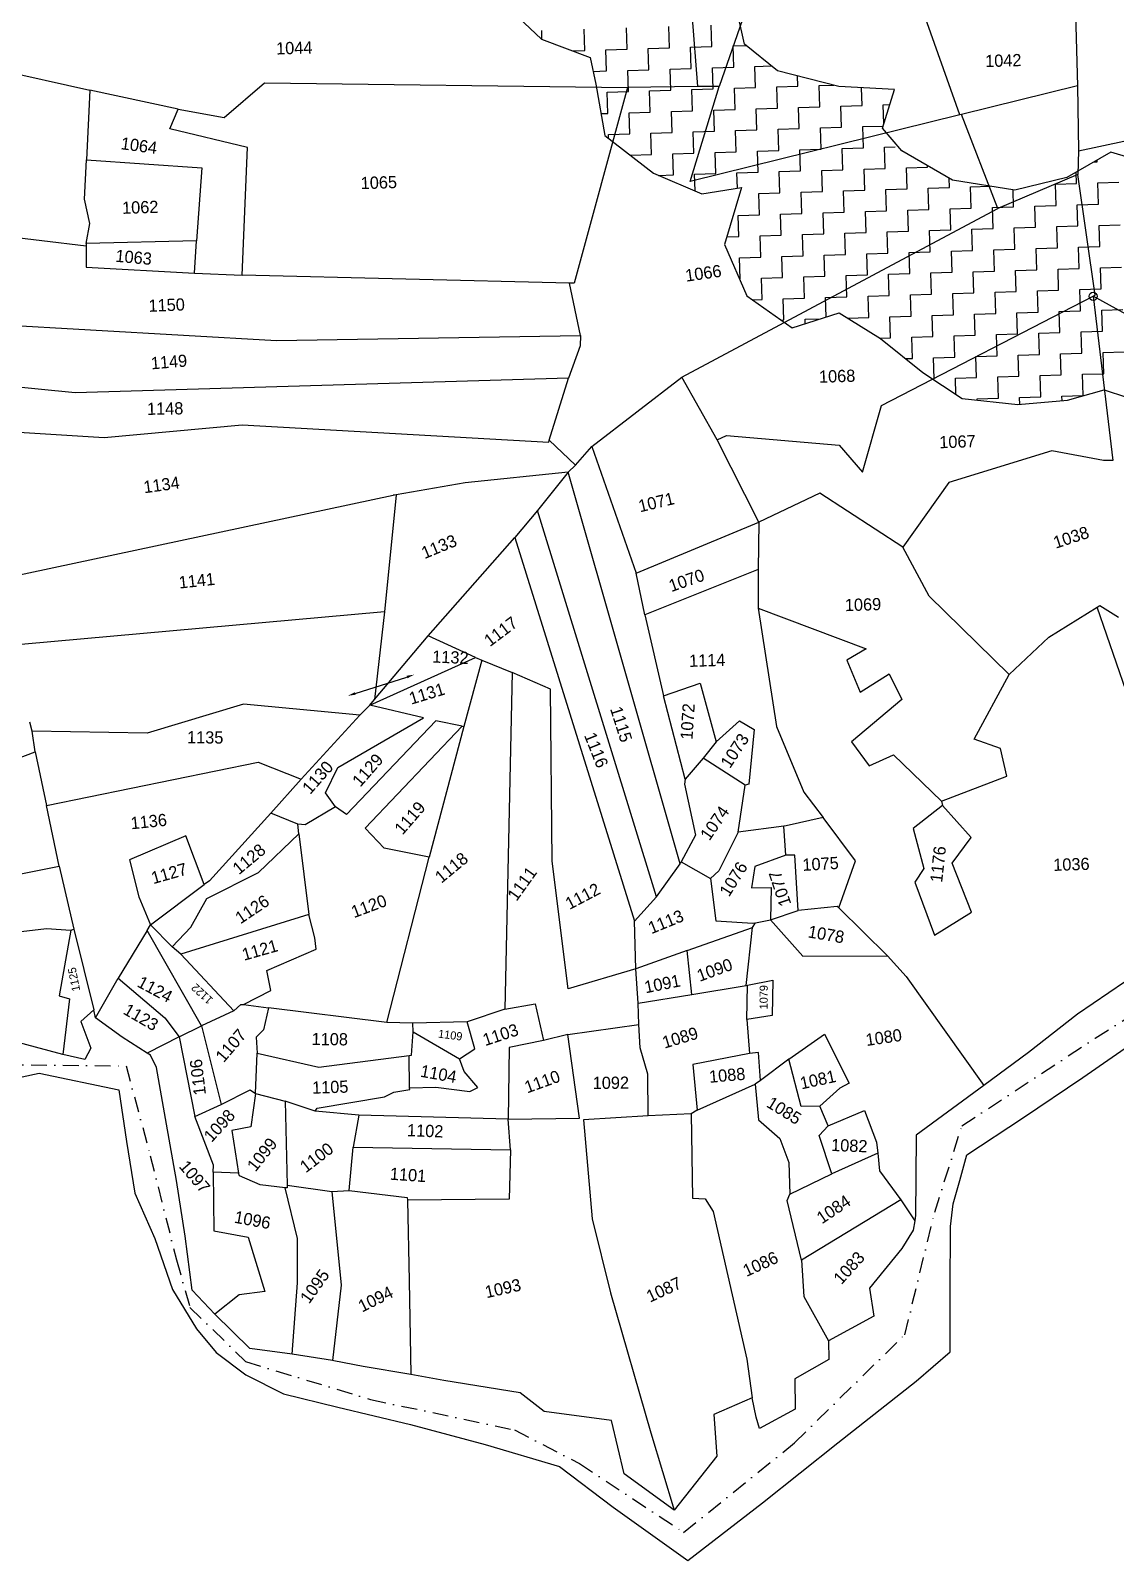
# Model space of a CAD drawing. Header units: metres. Extents: x 313073 to 315646, y 1903695 to 1906857.
# Drawn here: x 314192.9 to 314537, y 1903973.3 to 1904458.4 of the extents above; entities that cross this region are included whole.
import ezdxf

# ---------------------------------------------------------------- set-up
doc = ezdxf.new("R2010")
doc.units = ezdxf.units.M
doc.linetypes.add('DASHDOT', pattern=[1, 0.5, -0.25, 0, -0.25])
for name, color, linetype in [('POLY_HATCH', 12, 'Continuous'), ('POLY_PARCEL', 6, 'Continuous'), ('POLY_WATER', 4, 'Continuous'), ('TEXT_PARCEL', 7, 'Continuous'), ('V_BOUND_STREAM_LINE', 7, 'DASHDOT')]:
    doc.layers.add(name, color=color, linetype=linetype)
doc.styles.add('TEXT_MAP', font='')
doc.styles.get('TEXT_MAP').set_extended_font_data('Kruti Dev 050')

msp = doc.modelspace()

# ---------------------------------------------------------------- linework, layer by layer
msp.add_line((314295.91, 1904248.21), (314312.28, 1904253.41))
msp.add_circle((314529.92, 1904374.12), 1.28)
for points in [[(314312.16, 1904253.81), (314314.67, 1904254.17), (314312.41, 1904253.01)], [(314296.04, 1904247.81), (314293.53, 1904247.45), (314295.79, 1904248.61)]]:
    msp.add_solid(points)
at = {"layer": 'POLY_HATCH'}
for p, q in [((314343.98, 1904466.01), (314354.94, 1904455.62)), ((314419.34, 1904454.04), (314417.12, 1904464.04)), ((314354.94, 1904455.62), (314370.45, 1904449.84)), ((314429.78, 1904445.64), (314419.34, 1904454.04)), ((314370.45, 1904449.84), (314372.17, 1904441.39)), ((314449.3, 1904440.66), (314429.78, 1904445.64)), ((314372.17, 1904441.39), (314375.02, 1904425.15)), ((314466.9, 1904439.64), (314449.3, 1904440.66)), ((314463.14, 1904427.45), (314466.9, 1904439.64)), ((314375.02, 1904425.15), (314390.51, 1904413.11)), ((314469.3, 1904420.26), (314463.14, 1904427.45)), ((314485.37, 1904410.92), (314469.3, 1904420.26)), ((314535.57, 1904419.86), (314521.6, 1904411.82)), ((314551.72, 1904415), (314535.57, 1904419.86)), ((314390.51, 1904413.11), (314405.82, 1904406.65)), ((314405.82, 1904406.65), (314418.4, 1904408.61)), ((314418.4, 1904408.61), (314413.03, 1904390.55)), ((314505.05, 1904407.73), (314485.37, 1904410.92)), ((314521.6, 1904411.82), (314505.05, 1904407.73)), ((314413.03, 1904390.55), (314420.14, 1904374.22)), ((314420.14, 1904374.22), (314434.45, 1904364.15)), ((314434.45, 1904364.15), (314449.41, 1904368.87)), ((314449.41, 1904368.87), (314462.53, 1904360.78)), ((314462.53, 1904360.78), (314475.96, 1904350.01)), ((314475.96, 1904350.01), (314488.42, 1904341.68)), ((314488.42, 1904341.68), (314506.05, 1904339.77)), ((314506.05, 1904339.77), (314521.79, 1904341.15)), ((314521.79, 1904341.15), (314533.44, 1904344.42)), ((314533.44, 1904344.42), (314548.48, 1904339.52))]:
    msp.add_line(p, q, dxfattribs=at)
at = {"layer": 'POLY_HATCH', "linetype": 'Continuous'}
for p, q in [((314355.12, 1904455.55), (314355.04, 1904458.36)), ((314368.68, 1904452.06), (314368.47, 1904458.78)), ((314382.12, 1904452.48), (314381.91, 1904459.2)), ((314395.55, 1904452.9), (314395.35, 1904459.62)), ((314408.99, 1904453.32), (314408.78, 1904460.04)), ((314364.79, 1904451.94), (314368.68, 1904452.06)), ((314375.4, 1904452.27), (314382.12, 1904452.48)), ((314375.61, 1904445.56), (314375.4, 1904452.27)), ((314388.84, 1904452.69), (314395.55, 1904452.9)), ((314389.05, 1904445.97), (314388.84, 1904452.69)), ((314402.27, 1904453.11), (314408.99, 1904453.32)), ((314402.48, 1904446.39), (314402.27, 1904453.11)), ((314415.71, 1904453.53), (314419.82, 1904453.66)), ((314415.92, 1904446.81), (314415.71, 1904453.53)), ((314422.64, 1904447.02), (314427.87, 1904447.18)), ((314371.35, 1904445.42), (314375.61, 1904445.56)), ((314382.33, 1904445.76), (314389.05, 1904445.97)), ((314382.54, 1904439.05), (314382.33, 1904445.76)), ((314395.76, 1904446.18), (314402.48, 1904446.39)), ((314395.97, 1904439.46), (314395.76, 1904446.18)), ((314409.2, 1904446.6), (314415.92, 1904446.81)), ((314409.41, 1904439.88), (314409.2, 1904446.6)), ((314422.85, 1904440.3), (314422.64, 1904447.02)), ((314436.28, 1904440.72), (314436.18, 1904444.01)), ((314375.82, 1904438.84), (314382.54, 1904439.05)), ((314376.03, 1904432.12), (314375.82, 1904438.84)), ((314389.25, 1904439.26), (314395.97, 1904439.46)), ((314389.46, 1904432.54), (314389.25, 1904439.26)), ((314402.69, 1904439.67), (314409.41, 1904439.88)), ((314402.9, 1904432.95), (314402.69, 1904439.67)), ((314416.13, 1904440.09), (314422.85, 1904440.3)), ((314416.34, 1904433.37), (314416.13, 1904440.09)), ((314429.56, 1904440.51), (314436.28, 1904440.72)), ((314429.77, 1904433.79), (314429.56, 1904440.51)), ((314443, 1904440.93), (314447.68, 1904441.07)), ((314443.21, 1904434.21), (314443, 1904440.93)), ((314456.65, 1904434.63), (314456.47, 1904440.25)), ((314382.75, 1904432.33), (314389.46, 1904432.54)), ((314396.18, 1904432.75), (314402.9, 1904432.95)), ((314396.39, 1904426.03), (314396.18, 1904432.75)), ((314409.62, 1904433.16), (314416.34, 1904433.37)), ((314409.83, 1904426.45), (314409.62, 1904433.16)), ((314423.06, 1904433.58), (314429.77, 1904433.79)), ((314423.26, 1904426.86), (314423.06, 1904433.58)), ((314436.49, 1904434), (314443.21, 1904434.21)), ((314436.7, 1904427.28), (314436.49, 1904434)), ((314449.93, 1904434.42), (314456.65, 1904434.63)), ((314450.14, 1904427.7), (314449.93, 1904434.42)), ((314463.37, 1904434.84), (314465.44, 1904434.9)), ((314463.55, 1904428.78), (314463.37, 1904434.84)), ((314373.81, 1904432.05), (314376.03, 1904432.12)), ((314382.95, 1904425.61), (314382.75, 1904432.33)), ((314443.42, 1904427.49), (314450.14, 1904427.7)), ((314456.86, 1904427.91), (314463.35, 1904428.11)), ((314457.07, 1904421.19), (314456.86, 1904427.91)), ((314376.24, 1904425.4), (314382.95, 1904425.61)), ((314376.27, 1904424.18), (314376.24, 1904425.4)), ((314389.67, 1904425.82), (314396.39, 1904426.03)), ((314389.88, 1904419.1), (314389.67, 1904425.82)), ((314403.11, 1904426.24), (314409.83, 1904426.45)), ((314403.32, 1904419.52), (314403.11, 1904426.24)), ((314416.55, 1904426.65), (314423.26, 1904426.86)), ((314416.76, 1904419.94), (314416.55, 1904426.65)), ((314429.98, 1904427.07), (314436.7, 1904427.28)), ((314430.19, 1904420.35), (314429.98, 1904427.07)), ((314443.63, 1904420.77), (314443.42, 1904427.49)), ((314383.16, 1904418.89), (314389.88, 1904419.1)), ((314383.17, 1904418.82), (314383.16, 1904418.89)), ((314396.6, 1904419.31), (314403.32, 1904419.52)), ((314396.81, 1904412.59), (314396.6, 1904419.31)), ((314410.04, 1904419.73), (314416.76, 1904419.94)), ((314410.25, 1904413.01), (314410.04, 1904419.73)), ((314423.47, 1904420.15), (314430.19, 1904420.35)), ((314423.68, 1904413.43), (314423.47, 1904420.15)), ((314436.91, 1904420.56), (314443.63, 1904420.77)), ((314437.12, 1904413.85), (314436.91, 1904420.56)), ((314450.35, 1904420.98), (314457.07, 1904421.19)), ((314450.56, 1904414.26), (314450.35, 1904420.98)), ((314463.78, 1904421.4), (314467.15, 1904421.51)), ((314463.99, 1904414.68), (314463.78, 1904421.4)), ((314416.96, 1904413.22), (314423.68, 1904413.43)), ((314417.11, 1904408.41), (314416.96, 1904413.22)), ((314430.4, 1904413.64), (314437.12, 1904413.85)), ((314430.61, 1904406.92), (314430.4, 1904413.64)), ((314443.84, 1904414.05), (314450.56, 1904414.26)), ((314444.05, 1904407.34), (314443.84, 1904414.05)), ((314457.27, 1904414.47), (314463.99, 1904414.68)), ((314457.48, 1904407.75), (314457.27, 1904414.47)), ((314470.71, 1904414.89), (314477.43, 1904415.1)), ((314470.92, 1904408.17), (314470.71, 1904414.89)), ((314477.43, 1904415.1), (314477.42, 1904415.54)), ((314524.67, 1904409.85), (314524.55, 1904413.52)), ((314530.15, 1904416.74), (314531.18, 1904416.77)), ((314531.18, 1904416.77), (314531.16, 1904417.32)), ((314392.09, 1904412.44), (314396.81, 1904412.59)), ((314403.53, 1904412.8), (314410.25, 1904413.01)), ((314403.69, 1904407.55), (314403.53, 1904412.8)), ((314477.64, 1904408.38), (314484.36, 1904408.59)), ((314477.85, 1904401.66), (314477.64, 1904408.38)), ((314484.36, 1904408.59), (314484.26, 1904411.56)), ((314491.08, 1904408.8), (314497.25, 1904408.99)), ((314491.28, 1904402.08), (314491.08, 1904408.8)), ((314517.95, 1904409.64), (314524.67, 1904409.85)), ((314518.16, 1904402.92), (314517.95, 1904409.64)), ((314531.39, 1904410.05), (314538.1, 1904410.26)), ((314531.6, 1904403.34), (314531.39, 1904410.05)), ((314423.89, 1904406.71), (314430.61, 1904406.92)), ((314424.1, 1904399.99), (314423.89, 1904406.71)), ((314437.33, 1904407.13), (314444.05, 1904407.34)), ((314437.54, 1904400.41), (314437.33, 1904407.13)), ((314450.77, 1904407.55), (314457.48, 1904407.75)), ((314450.97, 1904400.83), (314450.77, 1904407.55)), ((314464.2, 1904407.96), (314470.92, 1904408.17)), ((314464.41, 1904401.25), (314464.2, 1904407.96)), ((314504.72, 1904402.5), (314504.56, 1904407.81)), ((314417.38, 1904399.78), (314424.1, 1904399.99)), ((314417.59, 1904393.06), (314417.38, 1904399.78)), ((314430.82, 1904400.2), (314437.54, 1904400.41)), ((314431.03, 1904393.48), (314430.82, 1904400.2)), ((314444.26, 1904400.62), (314450.97, 1904400.83)), ((314444.47, 1904393.9), (314444.26, 1904400.62)), ((314457.69, 1904401.04), (314464.41, 1904401.25)), ((314457.9, 1904394.32), (314457.69, 1904401.04)), ((314471.13, 1904401.45), (314477.85, 1904401.66)), ((314471.34, 1904394.74), (314471.13, 1904401.45)), ((314484.57, 1904401.87), (314491.28, 1904402.08)), ((314484.78, 1904395.15), (314484.57, 1904401.87)), ((314498, 1904402.29), (314504.72, 1904402.5)), ((314498.21, 1904395.57), (314498, 1904402.29)), ((314511.44, 1904402.71), (314518.16, 1904402.92)), ((314511.65, 1904395.99), (314511.44, 1904402.71)), ((314524.88, 1904403.13), (314531.6, 1904403.34)), ((314525.09, 1904396.41), (314524.88, 1904403.13)), ((314437.75, 1904393.69), (314444.47, 1904393.9)), ((314451.18, 1904394.11), (314457.9, 1904394.32)), ((314451.39, 1904387.39), (314451.18, 1904394.11)), ((314464.62, 1904394.53), (314471.34, 1904394.74)), ((314464.83, 1904387.81), (314464.62, 1904394.53)), ((314478.06, 1904394.94), (314484.78, 1904395.15)), ((314478.27, 1904388.23), (314478.06, 1904394.94)), ((314491.49, 1904395.36), (314498.21, 1904395.57)), ((314491.7, 1904388.64), (314491.49, 1904395.36)), ((314504.93, 1904395.78), (314511.65, 1904395.99)), ((314505.14, 1904389.06), (314504.93, 1904395.78)), ((314518.37, 1904396.2), (314525.09, 1904396.41)), ((314518.58, 1904389.48), (314518.37, 1904396.2)), ((314531.8, 1904396.62), (314538.52, 1904396.83)), ((314532.01, 1904389.9), (314531.8, 1904396.62)), ((314413.74, 1904392.94), (314417.59, 1904393.06)), ((314424.31, 1904393.27), (314431.03, 1904393.48)), ((314424.52, 1904386.55), (314424.31, 1904393.27)), ((314437.96, 1904386.97), (314437.75, 1904393.69)), ((314498.42, 1904388.85), (314505.14, 1904389.06)), ((314511.86, 1904389.27), (314518.58, 1904389.48)), ((314512.07, 1904382.55), (314511.86, 1904389.27)), ((314525.29, 1904389.69), (314532.01, 1904389.9)), ((314525.5, 1904382.97), (314525.29, 1904389.69)), ((314417.8, 1904386.34), (314424.52, 1904386.55)), ((314418.01, 1904379.63), (314417.8, 1904386.34)), ((314431.24, 1904386.76), (314437.96, 1904386.97)), ((314431.45, 1904380.04), (314431.24, 1904386.76)), ((314444.67, 1904387.18), (314451.39, 1904387.39)), ((314444.88, 1904380.46), (314444.67, 1904387.18)), ((314458.11, 1904387.6), (314464.83, 1904387.81)), ((314458.32, 1904380.88), (314458.11, 1904387.6)), ((314471.55, 1904388.02), (314478.27, 1904388.23)), ((314471.76, 1904381.3), (314471.55, 1904388.02)), ((314484.98, 1904388.44), (314491.7, 1904388.64)), ((314485.19, 1904381.72), (314484.98, 1904388.44)), ((314498.63, 1904382.14), (314498.42, 1904388.85)), ((314417.79, 1904379.62), (314418.01, 1904379.63)), ((314424.73, 1904379.84), (314431.45, 1904380.04)), ((314424.94, 1904373.12), (314424.73, 1904379.84)), ((314438.17, 1904380.25), (314444.88, 1904380.46)), ((314438.37, 1904373.54), (314438.17, 1904380.25)), ((314451.6, 1904380.67), (314458.32, 1904380.88)), ((314451.81, 1904373.95), (314451.6, 1904380.67)), ((314465.04, 1904381.09), (314471.76, 1904381.3)), ((314465.25, 1904374.37), (314465.04, 1904381.09)), ((314478.48, 1904381.51), (314485.19, 1904381.72)), ((314478.68, 1904374.79), (314478.48, 1904381.51)), ((314491.91, 1904381.93), (314498.63, 1904382.14)), ((314492.12, 1904375.21), (314491.91, 1904381.93)), ((314505.35, 1904382.34), (314512.07, 1904382.55)), ((314505.56, 1904375.63), (314505.35, 1904382.34)), ((314518.79, 1904382.76), (314525.5, 1904382.97)), ((314518.99, 1904376.04), (314518.79, 1904382.76)), ((314532.22, 1904383.18), (314538.94, 1904383.39)), ((314532.43, 1904376.46), (314532.22, 1904383.18)), ((314458.53, 1904374.16), (314465.25, 1904374.37)), ((314471.97, 1904374.58), (314478.68, 1904374.79)), ((314472.18, 1904367.86), (314471.97, 1904374.58)), ((314485.4, 1904375), (314492.12, 1904375.21)), ((314485.61, 1904368.28), (314485.4, 1904375)), ((314498.84, 1904375.42), (314505.56, 1904375.63)), ((314499.05, 1904368.7), (314498.84, 1904375.42)), ((314512.28, 1904375.84), (314518.99, 1904376.04)), ((314512.49, 1904369.12), (314512.28, 1904375.84)), ((314525.71, 1904376.25), (314532.43, 1904376.46)), ((314525.92, 1904369.54), (314525.71, 1904376.25)), ((314421.85, 1904373.02), (314424.94, 1904373.12)), ((314431.66, 1904373.33), (314438.37, 1904373.54)), ((314431.86, 1904366.61), (314431.66, 1904373.33)), ((314445.09, 1904373.74), (314451.81, 1904373.95)), ((314445.28, 1904367.57), (314445.09, 1904373.74)), ((314458.74, 1904367.44), (314458.53, 1904374.16)), ((314519.2, 1904369.33), (314525.92, 1904369.54)), ((314532.64, 1904369.74), (314539.36, 1904369.95)), ((314532.85, 1904363.03), (314532.64, 1904369.74)), ((314431, 1904366.58), (314431.86, 1904366.61)), ((314438.58, 1904366.82), (314443.37, 1904366.97)), ((314438.63, 1904365.47), (314438.58, 1904366.82)), ((314452.06, 1904367.24), (314458.74, 1904367.44)), ((314465.46, 1904367.65), (314472.18, 1904367.86)), ((314465.67, 1904360.93), (314465.46, 1904367.65)), ((314478.89, 1904368.07), (314485.61, 1904368.28)), ((314479.1, 1904361.35), (314478.89, 1904368.07)), ((314492.33, 1904368.49), (314499.05, 1904368.7)), ((314492.54, 1904361.77), (314492.33, 1904368.49)), ((314505.77, 1904368.91), (314512.49, 1904369.12)), ((314505.98, 1904362.19), (314505.77, 1904368.91)), ((314519.41, 1904362.61), (314519.2, 1904369.33)), ((314462.44, 1904360.83), (314465.67, 1904360.93)), ((314472.38, 1904361.14), (314479.1, 1904361.35)), ((314472.59, 1904354.43), (314472.38, 1904361.14)), ((314485.82, 1904361.56), (314492.54, 1904361.77)), ((314486.03, 1904354.84), (314485.82, 1904361.56)), ((314499.26, 1904361.98), (314505.98, 1904362.19)), ((314499.47, 1904355.26), (314499.26, 1904361.98)), ((314512.69, 1904362.4), (314519.41, 1904362.61)), ((314512.9, 1904355.68), (314512.69, 1904362.4)), ((314526.13, 1904362.82), (314532.85, 1904363.03)), ((314526.34, 1904356.1), (314526.13, 1904362.82)), ((314492.75, 1904355.05), (314499.47, 1904355.26)), ((314492.96, 1904348.33), (314492.75, 1904355.05)), ((314506.19, 1904355.47), (314512.9, 1904355.68)), ((314506.39, 1904348.75), (314506.19, 1904355.47)), ((314519.62, 1904355.89), (314526.34, 1904356.1)), ((314519.83, 1904349.17), (314519.62, 1904355.89)), ((314533.06, 1904356.31), (314539.78, 1904356.52)), ((314533.27, 1904349.59), (314533.06, 1904356.31)), ((314470.54, 1904354.36), (314472.59, 1904354.43)), ((314479.31, 1904354.63), (314486.03, 1904354.84)), ((314479.52, 1904347.92), (314479.31, 1904354.63)), ((314479.12, 1904347.9), (314479.52, 1904347.92)), ((314486.24, 1904348.13), (314492.96, 1904348.33)), ((314486.4, 1904343.03), (314486.24, 1904348.13)), ((314499.68, 1904348.54), (314506.39, 1904348.75)), ((314499.89, 1904341.83), (314499.68, 1904348.54)), ((314513.11, 1904348.96), (314519.83, 1904349.17)), ((314513.32, 1904342.24), (314513.11, 1904348.96)), ((314526.55, 1904349.38), (314533.27, 1904349.59)), ((314526.76, 1904342.66), (314526.55, 1904349.38)), ((314493.17, 1904341.62), (314499.89, 1904341.83)), ((314493.18, 1904341.16), (314493.17, 1904341.62)), ((314506.6, 1904342.03), (314513.32, 1904342.24)), ((314506.67, 1904339.82), (314506.6, 1904342.03)), ((314520.04, 1904342.45), (314526.76, 1904342.66)), ((314520.09, 1904341), (314520.04, 1904342.45))]:
    msp.add_line(p, q, dxfattribs=at)
at = {"layer": 'POLY_PARCEL'}
for p, q in [((314428.2, 1904489.25), (314411.36, 1904440.66)), ((314404.57, 1904440.68), (314402.78, 1904463.63)), ((314487.63, 1904431.66), (314475.64, 1904465.61)), ((314524.31, 1904463.62), (314524.92, 1904440.82)), ((314177.6, 1904447.03), (314211.68, 1904439.53)), ((314211.68, 1904439.53), (314210.62, 1904417.44)), ((314239.68, 1904433.43), (314211.68, 1904439.53)), ((314254.36, 1904430.84), (314267.16, 1904441.84)), ((314267.16, 1904441.84), (314382.25, 1904440.34)), ((314382.25, 1904440.34), (314365.3, 1904378.28)), ((314404.57, 1904440.68), (314382.25, 1904440.34)), ((314402.13, 1904410.48), (314411.36, 1904440.66)), ((314411.36, 1904440.66), (314404.57, 1904440.68)), ((314524.92, 1904440.82), (314488.19, 1904431.8)), ((314524.92, 1904440.82), (314525.28, 1904420.23)), ((314237.04, 1904427.26), (314239.68, 1904433.43)), ((314239.68, 1904433.43), (314254.36, 1904430.84)), ((314487.63, 1904431.66), (314402.13, 1904410.48)), ((314488.19, 1904431.8), (314487.63, 1904431.66)), ((314499.7, 1904401.98), (314488.19, 1904431.8)), ((314261.7, 1904421.35), (314237.04, 1904427.26)), ((314525.28, 1904420.23), (314554.37, 1904426.48)), ((314260.06, 1904380.81), (314261.7, 1904421.35)), ((314525.28, 1904420.23), (314525.04, 1904412.7)), ((314210.07, 1904404.94), (314210.62, 1904417.44)), ((314210.62, 1904417.44), (314247.24, 1904414.8)), ((314247.24, 1904414.8), (314245.56, 1904391.67)), ((314525.04, 1904412.7), (314499.7, 1904401.98)), ((314530.57, 1904374.45), (314525.04, 1904412.7)), ((314211.69, 1904397.15), (314210.07, 1904404.94)), ((314210.52, 1904389.99), (314123.93, 1904400.51)), ((314470.99, 1904386.63), (314499.7, 1904401.98)), ((314210.51, 1904390.87), (314211.69, 1904397.15)), ((314245.56, 1904391.67), (314210.51, 1904390.87)), ((314210.51, 1904390.87), (314210.52, 1904389.99)), ((314210.52, 1904389.99), (314210.6, 1904383.33)), ((314244.93, 1904381.5), (314245.56, 1904391.67)), ((314399.48, 1904348.49), (314470.99, 1904386.63)), ((314210.6, 1904383.33), (314244.93, 1904381.5)), ((314244.93, 1904381.5), (314260.06, 1904380.81)), ((314363.89, 1904378.31), (314260.06, 1904380.81)), ((314367.29, 1904361.71), (314363.89, 1904378.31)), ((314365.3, 1904378.28), (314363.89, 1904378.31)), ((314529.92, 1904374.12), (314530.57, 1904374.45)), ((314462.83, 1904339.46), (314529.92, 1904374.12)), ((314564.51, 1904355.02), (314529.92, 1904374.12)), ((314529.92, 1904374.12), (314536.2, 1904322.11)), ((314127.48, 1904368.37), (314270.96, 1904360.11)), ((314270.96, 1904360.11), (314367.29, 1904361.71)), ((314367.29, 1904361.71), (314367.22, 1904358.4)), ((314367.22, 1904358.4), (314363.53, 1904348.17)), ((314207.11, 1904343.48), (314122.93, 1904352.01)), ((314363.53, 1904348.17), (314207.11, 1904343.48)), ((314357.43, 1904328.47), (314363.53, 1904348.17)), ((314370.98, 1904326.5), (314399.48, 1904348.49)), ((314410.7, 1904328.59), (314399.48, 1904348.49)), ((314456.81, 1904318.4), (314462.83, 1904339.46)), ((314126.75, 1904334.72), (314216.25, 1904329.4)), ((314216.25, 1904329.4), (314260.01, 1904333.34)), ((314260.01, 1904333.34), (314357.25, 1904327.88)), ((314357.25, 1904327.88), (314357.43, 1904328.47)), ((314357.43, 1904328.47), (314365.73, 1904320.61)), ((314365.73, 1904320.61), (314370.98, 1904326.5)), ((314370.98, 1904326.5), (314384.97, 1904286.32)), ((314410.7, 1904328.59), (314413.66, 1904330.02)), ((314423.86, 1904302.5), (314410.7, 1904328.59)), ((314413.66, 1904330.02), (314449.43, 1904326.94)), ((314449.43, 1904326.94), (314456.81, 1904318.4)), ((314516.84, 1904325.13), (314484.19, 1904315.05)), ((314533.2, 1904322.01), (314516.84, 1904325.13)), ((314536.2, 1904322.11), (314533.2, 1904322.01)), ((314363.43, 1904318.32), (314330.72, 1904314.96)), ((314363.43, 1904318.32), (314353.71, 1904306.16)), ((314365.73, 1904320.61), (314363.43, 1904318.32)), ((314398.94, 1904194.16), (314363.43, 1904318.32)), ((314330.72, 1904314.96), (314308.89, 1904311.19)), ((314443.28, 1904311.68), (314423.86, 1904302.5)), ((314469.57, 1904294.58), (314443.28, 1904311.68)), ((314484.19, 1904315.05), (314469.57, 1904294.58)), ((314185.91, 1904285.09), (314307.93, 1904311.02)), ((314308.89, 1904311.19), (314305.17, 1904274.08)), ((314307.93, 1904311.02), (314308.89, 1904311.23)), ((314308.89, 1904311.19), (314307.93, 1904311.02)), ((314308.89, 1904311.23), (314308.89, 1904311.19)), ((314353.71, 1904306.16), (314346.46, 1904297.62)), ((314391.43, 1904183.75), (314353.71, 1904306.16)), ((314384.97, 1904286.32), (314423.86, 1904302.5)), ((314423.86, 1904302.5), (314423.71, 1904287.53)), ((314319.05, 1904266.52), (314346.46, 1904297.62)), ((314346.46, 1904297.62), (314384.49, 1904176.02)), ((314477.92, 1904279.08), (314469.57, 1904294.58)), ((314423.71, 1904287.53), (314387.72, 1904273.16)), ((314423.71, 1904287.53), (314423.66, 1904275.29)), ((314387.72, 1904273.16), (314384.97, 1904286.32)), ((314503.3, 1904254.23), (314477.92, 1904279.08)), ((314305.17, 1904274.08), (314189.92, 1904263.74)), ((314305.17, 1904274.08), (314302.02, 1904246.26)), ((314387.72, 1904273.16), (314393.64, 1904247.47)), ((314423.66, 1904275.29), (314429.55, 1904237.71)), ((314423.66, 1904275.29), (314457.93, 1904262.34)), ((314515.86, 1904266.01), (314531.25, 1904275.55)), ((314531.25, 1904275.55), (314532.05, 1904276.05)), ((314543.42, 1904240.08), (314531.25, 1904275.55)), ((314532.05, 1904276.05), (314537.93, 1904272.42)), ((314302.02, 1904246.26), (314319.05, 1904266.52)), ((314334.07, 1904259.61), (314319.05, 1904266.52)), ((314503.3, 1904254.23), (314515.86, 1904266.01)), ((314300.53, 1904244.48), (314334.07, 1904259.61)), ((314336.06, 1904258.73), (314330.37, 1904237.76)), ((314334.07, 1904259.61), (314336.06, 1904258.73)), ((314336.06, 1904258.73), (314345.64, 1904254.87)), ((314457.93, 1904262.34), (314451.79, 1904258.72)), ((314451.79, 1904258.72), (314456.06, 1904248.66)), ((314345.64, 1904254.87), (314343.33, 1904148.08)), ((314357.83, 1904249.6), (314345.64, 1904254.87)), ((314456.06, 1904248.66), (314465.19, 1904254.37)), ((314465.19, 1904254.37), (314469.3, 1904246.3)), ((314492.16, 1904233.67), (314503.3, 1904254.23)), ((314358.3, 1904195.07), (314357.83, 1904249.6)), ((314393.64, 1904247.47), (314405.29, 1904251.46)), ((314405.29, 1904251.46), (314410.38, 1904232.9)), ((314260.46, 1904244.75), (314229.9, 1904235.57)), ((314297.31, 1904241.36), (314260.46, 1904244.75)), ((314300.53, 1904244.48), (314297.31, 1904241.36)), ((314300.53, 1904244.48), (314302.02, 1904246.26)), ((314317.54, 1904240.48), (314300.53, 1904244.48)), ((314400.54, 1904221.04), (314393.64, 1904247.47)), ((314469.3, 1904246.3), (314453.26, 1904232.84)), ((314193.41, 1904236.24), (314192.71, 1904239.14)), ((314278.79, 1904221.03), (314297.31, 1904241.36)), ((314290.41, 1904224.7), (314317.54, 1904240.48)), ((314321.5, 1904239.47), (314293.14, 1904209.85)), ((314329.82, 1904237.83), (314321.5, 1904239.47)), ((314410.38, 1904232.9), (314417.72, 1904239.54)), ((314417.72, 1904239.54), (314422.41, 1904236.82)), ((314194.33, 1904229.74), (314193.41, 1904236.24)), ((314229.9, 1904235.57), (314193.41, 1904236.24)), ((314299.05, 1904205.49), (314329.82, 1904237.83)), ((314330.37, 1904237.76), (314319.39, 1904196.3)), ((314329.82, 1904237.83), (314330.37, 1904237.76)), ((314422.41, 1904236.82), (314420.71, 1904219.39)), ((314429.55, 1904237.71), (314438.13, 1904216.9)), ((314500.5, 1904230.76), (314492.16, 1904233.67)), ((314184.37, 1904225.93), (314194.33, 1904229.74)), ((314194.33, 1904229.74), (314197.98, 1904212.65)), ((314410.38, 1904232.9), (314406.28, 1904227.71)), ((314453.26, 1904232.84), (314458.89, 1904225.2)), ((314502.52, 1904221.96), (314500.5, 1904230.76)), ((314197.98, 1904212.65), (314265.05, 1904226.37)), ((314265.05, 1904226.37), (314278.79, 1904221.03)), ((314286.49, 1904216.73), (314290.41, 1904224.7)), ((314406.28, 1904227.71), (314400.54, 1904221.04)), ((314419.58, 1904219.11), (314406.28, 1904227.71)), ((314458.89, 1904225.2), (314466.65, 1904228.78)), ((314466.65, 1904228.78), (314481.85, 1904214.09)), ((314269.15, 1904210.23), (314278.79, 1904221.03)), ((314400.54, 1904221.04), (314400.27, 1904219.49)), ((314400.27, 1904219.49), (314403.82, 1904203.25)), ((314420.71, 1904219.39), (314419.58, 1904219.11)), ((314481.85, 1904214.09), (314502.52, 1904221.96)), ((314289.61, 1904212.29), (314286.49, 1904216.73)), ((314417.39, 1904204.2), (314419.58, 1904219.11)), ((314438.13, 1904216.9), (314444.33, 1904208.92)), ((314201.94, 1904193.4), (314197.98, 1904212.65)), ((314269.15, 1904210.23), (314249.62, 1904188.83)), ((314277.72, 1904206.72), (314269.15, 1904210.23)), ((314289.61, 1904212.29), (314280, 1904206.51)), ((314293.14, 1904209.85), (314289.61, 1904212.29)), ((314482.13, 1904212.72), (314472.83, 1904205.43)), ((314481.85, 1904214.09), (314482.13, 1904212.72)), ((314491.2, 1904202.52), (314482.13, 1904212.72)), ((314280, 1904206.51), (314277.72, 1904206.72)), ((314278.05, 1904203.71), (314277.72, 1904206.72)), ((314305.06, 1904199.16), (314299.05, 1904205.49)), ((314431.86, 1904206.1), (314417.39, 1904204.2)), ((314432.56, 1904206.19), (314431.86, 1904206.1)), ((314432.45, 1904196.97), (314431.86, 1904206.1)), ((314444.33, 1904208.92), (314432.56, 1904206.19)), ((314454.53, 1904195.13), (314444.33, 1904208.92)), ((314472.83, 1904205.43), (314476.23, 1904192.71)), ((314242.12, 1904203.06), (314224.34, 1904195.42)), ((314247.95, 1904187.65), (314242.12, 1904203.06)), ((314265.24, 1904191.4), (314278.05, 1904203.71)), ((314278.05, 1904203.71), (314281.12, 1904178.09)), ((314403.82, 1904203.25), (314399.31, 1904194.85)), ((314417.39, 1904204.2), (314411.26, 1904191.93)), ((314485.24, 1904194.36), (314491.2, 1904202.52)), ((314224.34, 1904195.42), (314227.21, 1904183.69)), ((314319.39, 1904196.3), (314305.06, 1904199.16)), ((314305.93, 1904143.89), (314319.39, 1904196.3)), ((314363.44, 1904154.59), (314358.3, 1904195.07)), ((314432.45, 1904196.97), (314422.61, 1904193.29)), ((314435.27, 1904196.97), (314432.45, 1904196.97)), ((314436.37, 1904179.39), (314435.27, 1904196.97)), ((314449.22, 1904180.27), (314454.53, 1904195.13)), ((314181.02, 1904189.25), (314201.94, 1904193.4)), ((314201.94, 1904193.4), (314206.67, 1904173.51)), ((314248.8, 1904183.23), (314265.24, 1904191.4)), ((314391.43, 1904183.75), (314398.94, 1904194.16)), ((314399.31, 1904194.85), (314398.94, 1904194.16)), ((314399.31, 1904194.85), (314408.55, 1904189.57)), ((314411.26, 1904191.93), (314408.55, 1904189.57)), ((314422.61, 1904193.29), (314421.59, 1904186.6)), ((314476.23, 1904192.71), (314473.37, 1904188.34)), ((314491.38, 1904178.82), (314485.24, 1904194.36)), ((314230.99, 1904174.83), (314247.95, 1904187.65)), ((314249.62, 1904188.83), (314247.95, 1904187.65)), ((314408.55, 1904189.57), (314410.23, 1904176.13)), ((314421.59, 1904186.6), (314427.79, 1904186.71)), ((314427.79, 1904186.71), (314427.6, 1904176.42)), ((314473.37, 1904188.34), (314479.62, 1904171.61)), ((314227.21, 1904183.69), (314230.99, 1904174.83)), ((314243.74, 1904174.09), (314248.8, 1904183.23)), ((314384.49, 1904176.02), (314391.43, 1904183.75)), ((314448.78, 1904180.7), (314436.37, 1904179.39)), ((314449.22, 1904180.27), (314448.78, 1904180.7)), ((314281.12, 1904178.09), (314240.6, 1904165.58)), ((314283.03, 1904170.71), (314281.12, 1904178.09)), ((314384.9, 1904160.93), (314384.49, 1904176.02)), ((314410.23, 1904176.13), (314422.03, 1904175.32)), ((314421.86, 1904173.96), (314422.79, 1904175.47)), ((314422.03, 1904175.32), (314422.79, 1904175.47)), ((314422.79, 1904175.47), (314427.6, 1904176.42)), ((314427.6, 1904176.42), (314436.37, 1904179.39)), ((314427.6, 1904176.42), (314437.87, 1904164.93)), ((314464.75, 1904165.01), (314449.22, 1904180.27)), ((314479.62, 1904171.61), (314491.38, 1904178.82)), ((314184.51, 1904172.1), (314197.99, 1904173.67)), ((314197.99, 1904173.67), (314205.66, 1904173.1)), ((314205.66, 1904173.1), (314201.99, 1904152.28)), ((314205.66, 1904173.1), (314206.67, 1904173.51)), ((314206.67, 1904173.51), (314212.94, 1904147.88)), ((314229.86, 1904173), (314220.73, 1904157.97)), ((314229.86, 1904173), (314230.99, 1904174.83)), ((314247.17, 1904142.82), (314229.86, 1904173)), ((314230.99, 1904174.83), (314237.83, 1904167.86)), ((314237.83, 1904167.86), (314243.74, 1904174.09)), ((314283.47, 1904167.16), (314283.03, 1904170.71)), ((314401.19, 1904166.74), (314421.86, 1904173.96)), ((314419.9, 1904155.6), (314421.86, 1904173.96)), ((314240.6, 1904165.58), (314237.83, 1904167.86)), ((314267.8, 1904160.36), (314283.47, 1904167.16)), ((314401.19, 1904166.74), (314384.9, 1904160.93)), ((314402.66, 1904152.78), (314401.19, 1904166.74)), ((314240.6, 1904165.58), (314257.43, 1904147.58)), ((314384.9, 1904160.93), (314363.44, 1904154.59)), ((314385.67, 1904149.99), (314384.9, 1904160.93)), ((314437.87, 1904164.93), (314464.75, 1904165.01)), ((314464.75, 1904165.01), (314470.62, 1904158.5)), ((314213.49, 1904145.33), (314220.73, 1904157.97)), ((314220.73, 1904157.97), (314235.5, 1904145.38)), ((314269.09, 1904154.01), (314267.8, 1904160.36)), ((314420.33, 1904155.69), (314428.37, 1904157.3)), ((314428.37, 1904157.3), (314428.12, 1904146.08)), ((314470.62, 1904158.5), (314495.24, 1904123.89)), ((314201.99, 1904152.28), (314205.3, 1904151.35)), ((314205.3, 1904151.35), (314203.2, 1904133.71)), ((314260.44, 1904149.53), (314269.09, 1904154.01)), ((314385.67, 1904149.99), (314402.66, 1904152.78)), ((314402.66, 1904152.78), (314419.9, 1904155.6)), ((314419.9, 1904155.6), (314420.33, 1904155.69)), ((314420.13, 1904144.82), (314420.33, 1904155.69)), ((314257.43, 1904147.58), (314247.17, 1904142.82)), ((314257.43, 1904147.58), (314259.63, 1904149.63)), ((314259.63, 1904149.63), (314260.44, 1904149.53)), ((314260.44, 1904149.53), (314268.42, 1904148.49)), ((314268.42, 1904148.49), (314266.79, 1904141.54)), ((314305.93, 1904143.89), (314268.42, 1904148.49)), ((314343.33, 1904148.08), (314331.39, 1904144.11)), ((314343.33, 1904148.08), (314352.99, 1904149.82)), ((314352.99, 1904149.82), (314355.62, 1904138.18)), ((314385.83, 1904143.28), (314385.67, 1904149.99)), ((314235.5, 1904145.38), (314240.09, 1904139.29)), ((314240.09, 1904139.29), (314247.17, 1904142.82)), ((314247.17, 1904142.82), (314253.32, 1904117.88)), ((314266.79, 1904141.54), (314264.45, 1904139.2)), ((314314.21, 1904143.67), (314305.93, 1904143.89)), ((314331.39, 1904144.11), (314314.21, 1904143.67)), ((314314.25, 1904140.93), (314314.21, 1904143.67)), ((314333.84, 1904135.49), (314331.39, 1904144.11)), ((314363.34, 1904140.11), (314385.83, 1904143.28)), ((314386.21, 1904135.83), (314385.83, 1904143.28)), ((314428.12, 1904146.08), (314420.13, 1904144.82)), ((314420.13, 1904144.82), (314420.91, 1904134.05)), ((314240.09, 1904139.29), (314229.94, 1904134.17)), ((314240.09, 1904139.29), (314244.97, 1904114.03)), ((314264.45, 1904139.2), (314264.75, 1904134.2)), ((314313.77, 1904133.55), (314314.25, 1904140.93)), ((314314.25, 1904140.93), (314328.92, 1904132.32)), ((314355.62, 1904138.18), (314344.67, 1904135.95)), ((314363.34, 1904140.11), (314355.62, 1904138.18)), ((314367.04, 1904113.49), (314363.34, 1904140.11)), ((314433.41, 1904132.25), (314444.69, 1904140.22)), ((314444.69, 1904140.22), (314452.57, 1904124.63)), ((314264.28, 1904121.34), (314264.75, 1904134.2)), ((314264.75, 1904134.2), (314284.33, 1904129.7)), ((314284.33, 1904129.7), (314312.97, 1904133.44)), ((314312.97, 1904133.44), (314313.77, 1904133.55)), ((314313.15, 1904123.15), (314312.97, 1904133.44)), ((314328.92, 1904132.32), (314333.84, 1904135.49)), ((314330.39, 1904128.32), (314328.92, 1904132.32)), ((314344.67, 1904135.95), (314344.39, 1904113.25)), ((314388.74, 1904127.46), (314386.21, 1904135.83)), ((314420.91, 1904134.05), (314402.96, 1904130.54)), ((314423.81, 1904134.31), (314420.91, 1904134.05)), ((314424.38, 1904125.48), (314423.81, 1904134.31)), ((314433.41, 1904132.25), (314424.38, 1904125.48)), ((314437.29, 1904117.19), (314433.41, 1904132.25)), ((314334.76, 1904123.26), (314330.39, 1904128.32)), ((314388.76, 1904114.33), (314388.74, 1904127.46)), ((314402.96, 1904130.54), (314404.34, 1904116.08)), ((314253.32, 1904117.88), (314262.58, 1904122.52)), ((314262.58, 1904122.52), (314264.28, 1904121.34)), ((314308.13, 1904121.77), (314313.16, 1904122.59)), ((314313.15, 1904123.15), (314321.46, 1904123.32)), ((314313.16, 1904122.59), (314313.15, 1904123.15)), ((314321.46, 1904123.32), (314332.19, 1904122.04)), ((314332.19, 1904122.04), (314334.76, 1904123.26)), ((314404.34, 1904116.08), (314422.77, 1904124.33)), ((314424.38, 1904125.48), (314422.77, 1904124.33)), ((314422.77, 1904124.33), (314423.84, 1904112.98)), ((314449.62, 1904123.09), (314443.24, 1904117.38)), ((314452.57, 1904124.63), (314449.62, 1904123.09)), ((314244.97, 1904114.03), (314253.32, 1904117.88)), ((314264.28, 1904121.34), (314262.76, 1904110.8)), ((314264.28, 1904121.34), (314273.62, 1904118.98)), ((314283.2, 1904115.79), (314273.62, 1904118.98)), ((314273.62, 1904118.98), (314274.31, 1904092.25)), ((314283.83, 1904116.76), (314305.19, 1904120.26)), ((314305.19, 1904120.26), (314308.13, 1904121.77)), ((314443.24, 1904117.38), (314437.29, 1904117.19)), ((314445.92, 1904111.06), (314443.24, 1904117.38)), ((314250.89, 1904098.62), (314244.97, 1904114.03)), ((314283.2, 1904115.79), (314283.83, 1904116.76)), ((314297.05, 1904114.52), (314283.2, 1904115.79)), ((314297.05, 1904114.52), (314295.23, 1904104.35)), ((314344.39, 1904113.25), (314297.05, 1904114.52)), ((314344.39, 1904113.25), (314367.04, 1904113.49)), ((314345.11, 1904103.54), (314344.39, 1904113.25)), ((314388.76, 1904114.33), (314368.3, 1904112.97)), ((314368.3, 1904112.97), (314371.09, 1904081.66)), ((314402.4, 1904114.96), (314388.76, 1904114.33)), ((314404.34, 1904116.08), (314402.4, 1904114.96)), ((314402.4, 1904114.96), (314402.84, 1904088.19)), ((314423.84, 1904112.98), (314430.56, 1904107.12)), ((314445.92, 1904111.06), (314457.43, 1904116.01)), ((314457.43, 1904116.01), (314461.21, 1904105.97)), ((314262.76, 1904110.8), (314256.74, 1904109.67)), ((314256.74, 1904109.67), (314258.82, 1904096.12)), ((314443.02, 1904108.01), (314445.92, 1904111.06)), ((314447.07, 1904095.91), (314443.02, 1904108.01)), ((314293.96, 1904090.61), (314295.23, 1904104.35)), ((314295.23, 1904104.35), (314345.11, 1904103.54)), ((314345.11, 1904103.54), (314344.74, 1904087.91)), ((314430.56, 1904107.12), (314433.46, 1904099.45)), ((314461.21, 1904105.97), (314461.68, 1904102.42)), ((314250.81, 1904096.44), (314250.89, 1904098.62)), ((314433.46, 1904099.45), (314433.73, 1904089.43)), ((314461.68, 1904102.42), (314447.07, 1904095.91)), ((314461.68, 1904102.42), (314462.12, 1904096.83)), ((314250.81, 1904096.44), (314251.06, 1904077.83)), ((314258.82, 1904096.12), (314250.81, 1904096.44)), ((314259.17, 1904095.28), (314258.82, 1904096.12)), ((314265.75, 1904092.37), (314259.17, 1904095.28)), ((314433.73, 1904089.43), (314447.07, 1904095.91)), ((314462.12, 1904096.83), (314468.97, 1904087.68)), ((314273.71, 1904091.47), (314265.75, 1904092.37)), ((314277.53, 1904075.34), (314273.71, 1904091.47)), ((314274.34, 1904091.4), (314273.71, 1904091.47)), ((314274.31, 1904092.25), (314288.42, 1904090.33)), ((314274.31, 1904092.25), (314274.34, 1904091.4)), ((314288.42, 1904090.33), (314293.96, 1904090.61)), ((314288.42, 1904090.33), (314291.43, 1904060.55)), ((314293.96, 1904090.61), (314312.41, 1904088.42)), ((314312.41, 1904088.42), (314312.47, 1904087.56)), ((314402.84, 1904088.19), (314406.91, 1904087.92)), ((314432.87, 1904087.41), (314433.73, 1904089.43)), ((314344.74, 1904087.91), (314312.47, 1904087.56)), ((314312.47, 1904087.56), (314312.97, 1904061.98)), ((314406.91, 1904087.92), (314409.38, 1904083.97)), ((314409.38, 1904083.97), (314420.08, 1904037.14)), ((314437.42, 1904068.49), (314432.87, 1904087.41)), ((314468.97, 1904087.68), (314437.42, 1904068.49)), ((314468.97, 1904087.68), (314473.34, 1904081.01)), ((314371.09, 1904081.66), (314376.81, 1904058.16)), ((314251.06, 1904077.83), (314261.91, 1904075.8)), ((314261.91, 1904075.8), (314267.22, 1904058.57)), ((314277.59, 1904061.35), (314277.53, 1904075.34)), ((314437.42, 1904068.49), (314438.17, 1904057.03)), ((314275.93, 1904038.67), (314277.59, 1904061.35)), ((314291.43, 1904060.55), (314288.73, 1904036.67)), ((314312.97, 1904061.98), (314313.5, 1904032.22)), ((314259.07, 1904057.56), (314251.37, 1904051.37)), ((314267.22, 1904058.57), (314259.07, 1904057.56)), ((314376.81, 1904058.16), (314389.61, 1904013.77)), ((314438.17, 1904057.03), (314446.03, 1904042.94)), ((314420.08, 1904037.14), (314421.81, 1904024.92)), ((314389.61, 1904013.77), (314397.06, 1903989.22))]:
    msp.add_line(p, q, dxfattribs=at)
at = {"layer": 'POLY_WATER'}
for p, q in [((314539.93, 1904156.62), (314524.97, 1904146.5)), ((314212.94, 1904147.88), (314208.89, 1904144.16)), ((314213.49, 1904145.33), (314212.94, 1904147.88)), ((314524.97, 1904146.5), (314509.46, 1904134.41)), ((314208.89, 1904144.16), (314211.98, 1904135.73)), ((314221.95, 1904139.22), (314213.49, 1904145.33)), ((314203.2, 1904133.71), (314182.93, 1904139.14)), ((314229.94, 1904134.17), (314221.95, 1904139.22)), ((314526.62, 1904126.41), (314546.6, 1904140.29)), ((314210.09, 1904132.18), (314203.2, 1904133.71)), ((314211.98, 1904135.73), (314210.09, 1904132.18)), ((314230.92, 1904133.54), (314229.94, 1904134.17)), ((314232.84, 1904129.6), (314230.92, 1904133.54)), ((314509.46, 1904134.41), (314495.24, 1904123.89)), ((314175.3, 1904123.39), (314195.68, 1904127.82)), ((314195.68, 1904127.82), (314220.88, 1904122.55)), ((314236.03, 1904111.61), (314232.84, 1904129.6)), ((314220.88, 1904122.55), (314223.39, 1904106.18)), ((314495.24, 1904123.89), (314473.77, 1904108.12)), ((314507.54, 1904113.59), (314526.62, 1904126.41)), ((314489.85, 1904101.94), (314507.54, 1904113.59)), ((314239.2, 1904093.73), (314236.03, 1904111.61)), ((314473.77, 1904108.12), (314473.73, 1904094.76)), ((314223.39, 1904106.18), (314226.01, 1904089.72)), ((314487.69, 1904093.76), (314489.85, 1904101.94)), ((314241.96, 1904076.14), (314239.2, 1904093.73)), ((314473.73, 1904094.76), (314473.64, 1904082.74)), ((314485.5, 1904086.4), (314487.69, 1904093.76)), ((314226.01, 1904089.72), (314232.37, 1904075.43)), ((314484.65, 1904079.18), (314485.5, 1904086.4)), ((314473.34, 1904081.01), (314472.81, 1904077.99)), ((314473.64, 1904082.74), (314473.34, 1904081.01)), ((314484.61, 1904058.94), (314484.65, 1904079.18)), ((314232.37, 1904075.43), (314237.97, 1904059.17)), ((314244.19, 1904059.05), (314241.96, 1904076.14)), ((314472.81, 1904077.99), (314469.23, 1904072.22)), ((314469.23, 1904072.22), (314458.98, 1904059.68)), ((314237.97, 1904059.17), (314245.5, 1904046.77)), ((314251.37, 1904051.37), (314244.19, 1904059.05)), ((314458.98, 1904059.68), (314460.34, 1904050.78)), ((314484.55, 1904039.41), (314484.61, 1904058.94)), ((314262.46, 1904040.51), (314251.37, 1904051.37)), ((314460.34, 1904050.78), (314446.03, 1904042.94)), ((314245.5, 1904046.77), (314251.75, 1904039.25)), ((314275.93, 1904038.67), (314262.46, 1904040.51)), ((314446.03, 1904042.94), (314446.06, 1904036.98)), ((314251.75, 1904039.25), (314261.17, 1904032.15)), ((314288.73, 1904036.67), (314275.93, 1904038.67)), ((314289.11, 1904036.62), (314288.73, 1904036.67)), ((314298.36, 1904034.85), (314289.11, 1904036.62)), ((314313.5, 1904032.22), (314298.36, 1904034.85)), ((314446.06, 1904036.98), (314435.3, 1904030.89)), ((314473.78, 1904030.14), (314484.55, 1904039.41)), ((314261.17, 1904032.15), (314273.13, 1904026.15)), ((314323.95, 1904030.41), (314313.5, 1904032.22)), ((314348.19, 1904026.43), (314323.95, 1904030.41)), ((314435.3, 1904030.89), (314435.45, 1904021.24)), ((314448.94, 1904010.56), (314473.78, 1904030.14)), ((314273.13, 1904026.15), (314290.39, 1904021.96)), ((314355.83, 1904020.51), (314348.19, 1904026.43)), ((314290.39, 1904021.96), (314313.44, 1904016.41)), ((314377.15, 1904017.68), (314355.83, 1904020.51)), ((314421.81, 1904024.92), (314409.59, 1904019.61)), ((314423.09, 1904018.7), (314421.81, 1904024.92)), ((314435.45, 1904021.24), (314424.07, 1904015.13)), ((314313.44, 1904016.41), (314337.13, 1904010.06)), ((314381.23, 1904000.75), (314377.15, 1904017.68)), ((314409.59, 1904019.61), (314410.56, 1904006.39)), ((314424.07, 1904015.13), (314423.09, 1904018.7)), ((314425.11, 1903991.53), (314448.94, 1904010.56)), ((314337.13, 1904010.06), (314360.64, 1904003.09)), ((314410.56, 1904006.39), (314397.06, 1903989.22)), ((314360.64, 1904003.09), (314377.65, 1903990.16)), ((314397.06, 1903989.22), (314381.23, 1904000.75)), ((314401.36, 1903973.32), (314425.11, 1903991.53)), ((314377.65, 1903990.16), (314401.36, 1903973.32))]:
    msp.add_line(p, q, dxfattribs=at)
at = {"layer": 'V_BOUND_STREAM_LINE', "ltscale": 10}
for p, q in [((314530.61, 1904138.93), (314574.16, 1904166.34)), ((314488.3, 1904111.06), (314530.61, 1904138.93)), ((314183, 1904130.56), (314223.24, 1904130.1)), ((314223.24, 1904130.1), (314230.89, 1904101.57)), ((314479.68, 1904083.75), (314488.3, 1904111.06)), ((314230.89, 1904101.57), (314239.18, 1904068.65)), ((314470.19, 1904044.86), (314479.68, 1904083.75)), ((314239.18, 1904068.65), (314243.46, 1904053.54)), ((314243.46, 1904053.54), (314261.09, 1904036.39)), ((314435.21, 1904010.59), (314470.19, 1904044.86)), ((314261.09, 1904036.39), (314300.71, 1904024.35)), ((314300.71, 1904024.35), (314346.4, 1904014.71)), ((314346.4, 1904014.71), (314367.02, 1904004.04)), ((314400.05, 1903982.21), (314435.21, 1904010.59)), ((314367.02, 1904004.04), (314400.05, 1903982.21))]:
    msp.add_line(p, q, dxfattribs=at)

# ---------------------------------------------------------------- texts
at = {"layer": 'TEXT_PARCEL', "style": 'TEXT_MAP'}
for s, height, rotation, p in [('1044', 3.872, 1.7828, (314270.85, 1904450.76)), ('1042', 3.872, 1.7828, (314495.74, 1904446.76)), ('1064', 3.872, 352.1296, (314221.36, 1904420.79)), ('1065', 3.872, 1.7828, (314297.68, 1904408.08)), ('1062', 3.872, 1.7828, (314222, 1904400.24)), ('1063', 3.872, 354.8764, (314219.72, 1904385.08)), ('1066', 3.872, 8.1186, (314400.87, 1904378.74)), ('1150', 3.872, 2.4261, (314230.41, 1904369.17)), ('1149', 3.872, 4.608, (314231.23, 1904350.94)), ('1068', 3.872, 1.7828, (314443.04, 1904346.69)), ('1148', 3.872, 0.9283, (314229.88, 1904336.51)), ('1067', 3.872, 1.7828, (314481.19, 1904325.93)), ('1134', 3.872, 7.7877, (314229, 1904311.66)), ('1071', 3.872, 13.4642, (314386.22, 1904305.61)), ('1133', 3.872, 22.4951, (314317.88, 1904290.77)), ('1038', 3.872, 18.108, (314518.06, 1904294.08)), ('1070', 3.872, 19.2969, (314396.16, 1904280.32)), ('1141', 3.872, 6.0163, (314240.12, 1904281.44)), ('1069', 3.872, 1.7828, (314451.24, 1904274.27)), ('1117', 3.872, 36.9815, (314338.61, 1904262.85)), ('1132', 3.872, 357.6411, (314320.25, 1904258)), ('1114', 3.872, 1.7828, (314401.83, 1904256.6)), ('1131', 3.872, 16.7912, (314313.65, 1904244.63)), ('1115', 3.872, 287.7055, (314376.67, 1904243.34)), ('1072', 3.872, 86.128, (314402.84, 1904233.43)), ('1135', 3.872, 359.4471, (314242.53, 1904232.39)), ('1116', 3.872, 291.7333, (314368.41, 1904234.91)), ('1073', 3.872, 56.9204, (314414.73, 1904224.19)), ('1129', 3.872, 48.8329, (314297.5, 1904218.3)), ('1130', 3.872, 48.5343, (314281.62, 1904216)), ('1136', 3.872, 5.8083, (314224.86, 1904205.11)), ('1119', 3.872, 48.9376, (314310.89, 1904203.13)), ('1074', 3.872, 55.3793, (314408.22, 1904201.28)), ('1128', 3.872, 39.7895, (314259.01, 1904190.54)), ('1118', 3.872, 39.5574, (314323.2, 1904187.83)), ('1076', 3.872, 58.0742, (314414.44, 1904183.48)), ('1075', 3.872, 3.2892, (314437.84, 1904191.92)), ('1176', 3.872, 83.7294, (314482.04, 1904188.12)), ('1036', 3.872, 1.7828, (314517.34, 1904191.92)), ('1127', 3.872, 15.8096, (314231.83, 1904187.72)), ('1111', 3.872, 54.3581, (314347.04, 1904182.08)), ('1077', 3.872, 108.344, (314434.25, 1904181.48)), ('1112', 3.872, 27.7414, (314363.83, 1904179.52)), ('1126', 3.872, 33.8898, (314259.49, 1904174.96)), ('1120', 3.872, 20.512, (314295.5, 1904176.94)), ('1113', 3.872, 22.1796, (314389.8, 1904171.84)), ('1078', 3.872, 350.2561, (314439.26, 1904170.89)), ('1121', 3.872, 15.8096, (314260.62, 1904163.43)), ('1125', 2.581, 101.0233, (314208.67, 1904154.01)), ('1090', 3.872, 20.2058, (314405.14, 1904156.74)), ('1124', 3.872, 331.9012, (314226.4, 1904155.42)), ('1122', 2.581, 137.4759, (314251.03, 1904151.29)), ('1091', 3.872, 11.2386, (314388.02, 1904153.12)), ('1079', 2.581, 89.8122, (314426.71, 1904148.04)), ('1123', 3.872, 329.9676, (314222, 1904146.78)), ('1107', 3.872, 49.4054, (314254.18, 1904130.96)), ('1109', 2.581, 352.5781, (314322.08, 1904139.11)), ('1103', 3.872, 18.232, (314337.1, 1904136.37)), ('1089', 3.872, 16.6486, (314393.97, 1904135.57)), ('1080', 3.872, 8.4326, (314458.09, 1904136.4)), ('1108', 3.872, 359.4938, (314282.04, 1904136.71)), ('1106', 3.872, 96.9809, (314248.58, 1904121.02)), ('1104', 3.872, 349.6963, (314316.31, 1904126.72)), ('1110', 3.872, 19.8053, (314350.43, 1904121.36)), ('1088', 3.872, 5.0051, (314408.29, 1904124.74)), ('1081', 3.872, 12.2131, (314437.42, 1904122.65)), ('1105', 3.872, 1.7828, (314282.26, 1904121.29)), ('1092', 3.872, 0.4515, (314371.22, 1904122.78)), ('1085', 3.872, 328.3934, (314426.01, 1904117.33)), ('1098', 3.872, 47.6442, (314250.34, 1904105.65)), ('1102', 3.872, 357.7714, (314312.26, 1904107.83)), ('1099', 3.872, 51.5267, (314264.26, 1904096.31)), ('1100', 3.872, 37.3015, (314280.22, 1904096.04)), ('1082', 3.872, 357.7001, (314446.77, 1904103.15)), ('1097', 3.872, 310.4622, (314239.77, 1904098.12)), ('1101', 3.872, 355.994, (314306.78, 1904094.04)), ('1084', 3.872, 33.8898, (314443.9, 1904079.84)), ('1096', 3.872, 349.566, (314257.3, 1904080.42)), ('1086', 3.872, 24.6022, (314419.98, 1904063.16)), ('1083', 3.872, 47.9453, (314450.08, 1904060.53)), ('1095', 3.872, 54.5286, (314281.26, 1904054.43)), ('1094', 3.872, 26.6312, (314298.06, 1904051.87)), ('1093', 3.872, 12.6157, (314337.53, 1904056.44)), ('1087', 3.872, 24.9669, (314389.37, 1904055.01))]:
    msp.add_text(s, height=height, rotation=rotation, dxfattribs=at).set_placement(p)

doc.saveas('drawing.dxf')
